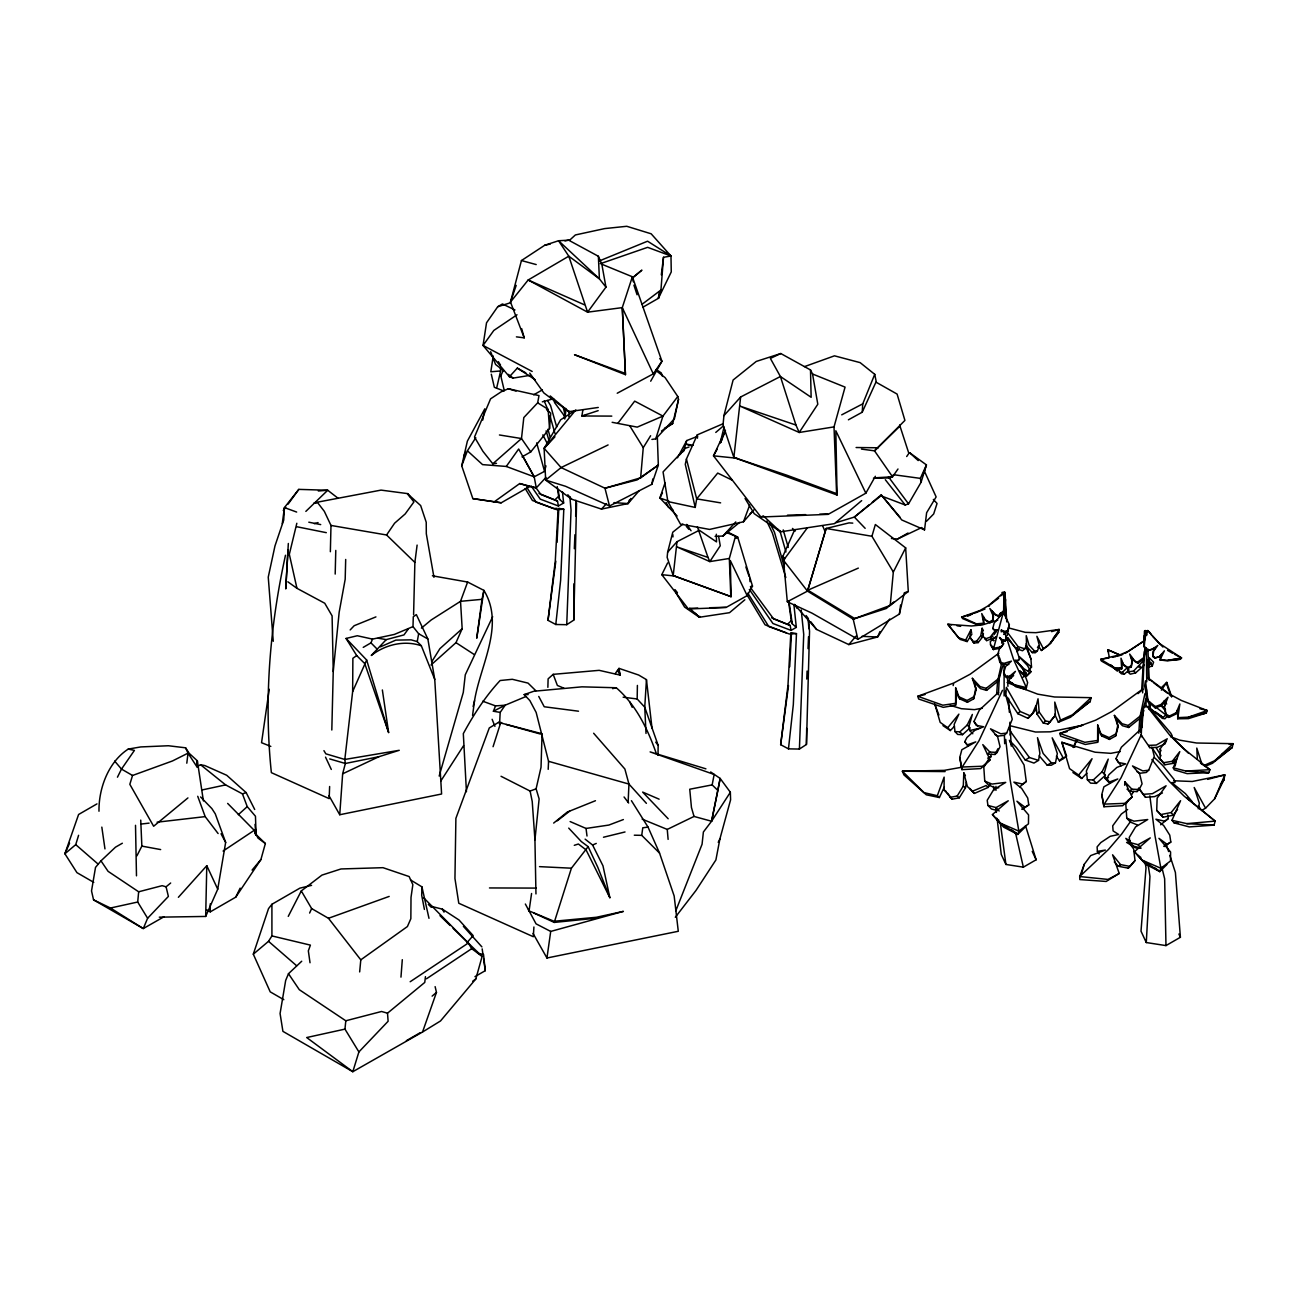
<?xml version="1.0" encoding="UTF-8"?>
<svg xmlns="http://www.w3.org/2000/svg" width="1298" height="1298" viewBox="0 0 1298 1298"><rect width="100%" height="100%" fill="white"/><g stroke="black" fill="none" stroke-linecap="round" stroke-linejoin="round"><path stroke-width="1.5" d="M206.869 909.898L210.26 911.861L210.26 903.846M1175.112 766.096L1176.751 758.632L1173.246 763.354L1164.809 764.765L1160.169 759.119L1160.169 748.849L1167.275 738.773L1156.275 745.052L1148.698 745.376L1149.85 747.68L1157.297 747.324L1164.971 743.932L1166.496 740.493M966.377 782.159L965.469 787.854L959.303 797.799L952.099 799.211L944.068 789.833L944.133 777.113L937.318 795.723L939.395 797.54L944.295 787.091M995.955 790.385L995.972 786.377M427.853 638.973L418.654 633.732L412.991 626.61L413.283 616.761L416.35 614.603L427.853 638.973L434.749 679.422L441.596 794.003L339.735 814.738L342.656 773.803L345.349 763.484L344.814 759.46L352.65 691.574L352.878 658.281L356.707 655.587L364.754 663.586L388.621 732.543L382.358 689.968M1007.297 635.501L1007.329 631.623M1149.022 701.618L1149.233 709.487M1149.233 680.347L1147.886 648.968M558.043 510.39L555.284 561.061L547.999 620.33L555.787 624.5L566.739 624.695L573.781 620.103L576.572 502.78M658.005 755.371L658.151 745.36L644.749 707.199L637.172 698.973L637.399 685.425M790.839 632.824L787.967 685.425L780.666 744.695L788.47 748.865L799.406 749.06L806.447 744.468L809.546 631.282L808.394 619.195M1144.398 651.596L1142.629 692.84M1144.593 639.557L1145.225 630.552L1146.556 631.169L1146.848 635.128M1148.308 679.016L1148.065 659.416M136.485 875.825L135.511 825.317M159.297 917.167L205.684 916.437L206.788 865.701L178.378 897.307M330.357 551.715L330.99 525.447L324.338 511.347L317.75 502.829L313.808 503.202M287.832 581.796L296.95 588.319L324.743 603.245L332.093 615.869L333.245 671.569L331.817 730.011M413.591 614.7L414.873 562.44L417.112 545.079M335.192 574.073L335.776 550.417M345.69 559.454L345.187 579.249L339.167 612.267L333.245 671.569M1148.162 701.958L1145.469 680.769L1144.625 685.993L1148.162 701.958L1155.285 707.913L1160.801 705.885L1166.107 701.553L1164.209 707.605L1166.107 715.312L1169.401 717.194L1175.712 714.16L1177.659 709.811L1177.724 718.784L1188.433 718.638L1206.345 712.975L1207.254 710.525L1181.423 700.498L1169.417 694.057L1148.065 677.929M296.95 588.319L289.324 554.295L296.836 523.272M410.493 879.914L421.931 886.859L421.704 895.295L424.414 909.411M998.843 653.251L970.206 674.181L953.673 683.04L917.783 696.28L918.66 699.022L943.257 707.345L955.604 705.203L955.653 687.891L959.725 698.859L967.448 702.299L973.614 698.876L976.112 689.757L972.348 678.302L980.087 686.593L986.188 688.362L998.113 678.984L1001.537 663.7M1142.467 689.206L1112.224 711.304L1095.69 720.163L1059.801 733.402L1060.677 736.144L1085.274 744.468L1097.621 742.31L1097.686 725.014L1101.742 735.982L1109.466 739.422L1115.631 735.998L1118.13 726.88L1114.382 715.409L1122.121 723.716L1128.222 725.485L1140.147 716.09L1144.95 693.619M547.87 687.323L548.113 678.854L553.191 674.343L599.157 670.336L620.12 675.106L619 668.373L638.648 675.025L646.453 679.633L652.034 728.373M1001.261 631.915L1001.31 630.098L1005.804 631.72L1008.124 631.071L1009.341 624.614L1003.322 612.396L994.138 623.105L992.775 628.459L995.988 631.72M525.706 696.62L505.165 705.203L500.184 712.407L499.552 724.284M1004.1 664.251L1004.117 695.955M1143.587 658.281L1141.688 689.822M1144.073 642.688L1144.447 630.99M1145.939 707.248L1146.507 689.611M1146.751 681.791L1146.345 647.783M1144.609 640.531L1128.351 651.223L1119.736 654.906L1100.704 659.335L1101.353 660.99L1115.096 668.843L1121.715 668.876L1121.975 661.477L1123.727 665.306L1128.043 668.389L1131.239 666.961L1132.262 661.493L1131.11 656.723L1134.549 661.282L1137.94 663.164L1143.944 658.686L1145.842 649.195M1152.916 656.561L1153.111 651.401L1155.496 647.637L1147.221 650.866L1143.716 646.501L1144.382 635.842L1147.643 630.422L1159.325 643.402L1181.553 657.924L1180.385 659.254L1167.145 660.86L1159.99 659.936L1161.596 654.062L1159.503 656.707L1154.749 658.086L1152.916 656.561L1153.679 651.061L1157.816 645.366L1151.829 649.568L1147.221 650.866M1177.546 809.384L1173.214 815.193L1163.073 817.237L1156.713 810.423L1157.135 798.124L1166.075 785.777L1152.413 793.678L1143.132 794.327L1138.719 788.324M993.051 621.044L992.727 614.733L989.839 608.502L994.836 614.197L998.276 615.69L1003.646 610.644L1003.841 596.934L1002.77 593.397L988.265 605.793L980.168 610.433L961.64 617.102L962.662 618.611L977.297 624.792L983.868 624.046L983.413 616.615L985.539 620.249L990.05 622.845L993.051 621.044L993.489 615.479L991.883 610.839L995.68 615.025L999.152 616.55L1004.392 611.455L1005.479 599.822L1004.652 596.204L1004.474 597.372M329.627 786.507L329.173 798.627L271.363 772.651C263.786 699.979 269.838 626.496 285.479 555.252M1124.685 785.241L1124.814 781.737L1131.872 789.168L1139.157 789.541L1142.078 783.83L1139.66 773.981L1132.505 765.934L1142.808 770.915L1148.714 770.201L1154.279 756.296L1152.089 747.502M1177.724 718.784L1179.85 703.97L1175.712 714.16M566.739 624.695L571.039 510L569.871 496.631M573.781 620.103L573.943 583.792M799.406 749.06L803.722 634.365L801.223 609.93M806.447 744.468L806.675 728.308M949.99 797.41L957.21 796.015L963.278 786.117L963.814 772.862L965.404 775.604M1142.305 737.313L1141.25 735.155L1141.753 722.434L1143.214 709.146L1144.82 706.096M555.82 561.174L547.999 620.33M574.333 548.697L574.917 534.744M575.695 516.296L575.923 500.249M788.503 685.555L780.666 744.695M806.756 679.049L807.08 671.066M808.037 648.643L808.54 636.685M548.194 769.341L548.551 761.309L536.155 712.44L529.86 700.579L524.181 694.592L533.819 691.25L581.942 686.837L616.274 687.762C636.377 705.268 647.767 729.2 656.496 754.008M628.135 802.213L628.946 784.073L624.873 769.016L593.64 733.24M1155.285 707.913L1155.35 706.599L1148.195 700.709M1140.634 731.991L1141.526 712.278M360.795 959.839L407.41 926.545L410.849 918.692L411.012 897.372L412.845 884.652L409.146 876.556L382.991 867.681L340.985 868.962L321.936 875.112L301.298 890.931L311.634 908.568L328.459 918.286L360.795 959.839L359.66 971.926M557.037 542.369L558.708 510.325M789.703 666.734L791.472 632.694L796.469 633.635L793.321 704.603L788.47 748.865M998.389 694.868L999.444 675.155M1169.839 855.366L1175.404 872.516L1180.401 937.27L1165.977 945.593L1146.28 942.543L1149.947 876.442L1148.097 864.728M288.01 549.833L285.738 588.935L288.334 543.473M533.916 926.999L533.316 936.718L458.778 903.246L454.949 878.47L455.89 818.34L489.281 727.951L498.546 722.369L542.061 733.776L541.023 767.296L536.106 788.811L539.124 798.919L534.938 839.838L535.96 893.933M848.389 419.806L862.229 412.212L862.748 403.856L874.738 374.327L860.136 362.629L834.468 355.83L804.484 366.62M716.334 534.224L716.512 541.883L699.298 530.249L677.004 541.704L673.208 575.598L731.05 596.642L673.208 575.598L667.14 557.313L667.643 552.169L672.786 532.196L682.878 524.1M810.504 369.946L811.136 397.285L780.406 376.517L740.639 396.993L733.857 457.464L786.766 475.182L836.593 493.646L837.08 495.009L733.857 457.464L723.035 424.835L723.927 415.668L733.11 380.022L756.247 361.444L780.779 353.527L810.504 369.946L812.548 374.002L817.805 404.23L799.211 432.477L740.055 406.128L795.934 425.046L799.211 432.477L834.014 426.896L845.063 387.112L812.548 374.002M1138.8 733.208L1139.806 717.47M558.805 508.329L563.803 509.27L560.639 580.238L555.787 624.5M996.653 694.106L997.659 680.347M282.266 523.694L284.424 507.583L298.816 489.378L327.729 490.255L338.097 498.286M400.968 977.134L402.299 959.693M659.141 292.456L658.411 298.313L660.942 290.022L663.489 257.296L670.985 256.014L671.261 271.931L658.411 298.313L642.721 307.318M522.007 456.896L530.752 451.899L549.525 428.551L550.741 413.202L546.507 409.616M574.949 410.493L560.59 419.854L544.122 448.362L561.093 467.572L604.965 488.21L640.644 477.826L643.256 447.664L650.623 435.739M1001.31 630.098L1004.749 633.262L1006.453 637.48L1005.739 640.141L1002.851 640.352L999.509 637.448L1003.581 643.743L1000.336 648.221L993.327 649.519L1003.322 612.396M807.031 528.254L783.505 560.298L807.486 591.125L853.192 619.13L890.217 605.436L893.332 572.012L905.663 547.886L875.355 524.522L871.932 536.269L893.332 572.012M100.984 860.85L95.517 867.389L91.525 890.931L93.553 899.855L143.283 928.573L147.615 918.254L137.702 902.029L138.659 891.791L108.091 871.347L100.984 860.85L115.49 847.172L122.353 843.229M288.481 973.711L285.674 980.428L280.076 1013.527L282.915 1031.358L352.813 1071.71L358.897 1051.932L344.96 1029.119L345.803 1020.78L299.303 989.693L288.481 973.711L301.72 961.234M432.412 575.809L467.621 582.039L483.894 590.379C505.133 625.101 480.195 665.257 474.549 700.644L473.121 706.518M955.604 705.203L956.869 693.327L955.653 687.891M1097.621 742.31L1098.903 730.45L1097.686 725.014M1144.901 647.978L1143.944 658.686M568.8 416.723L569.384 411.239M1005.804 695.371L1012.262 719.189L1006.696 733.078L1000.79 733.792L990.488 728.811L997.643 736.858L1000.06 746.723L997.124 752.434L989.855 752.061L982.797 744.614L990.114 759.801L980.688 768.594L961.932 769.633L959.774 757.48L961.834 749.741L975.755 741.872L967.188 744.938L964.739 741.726L966.945 737.507L974.83 730.352L983.673 726.766L976.226 725.339L974.003 721.477L979.373 710.071L998.568 692.337M1124.814 781.737L1132.132 796.923L1122.705 805.717L1103.949 806.739L1101.791 794.587L1103.868 786.864L1117.789 778.978L1109.206 782.061L1106.756 778.832L1108.963 774.63L1116.848 767.459L1125.69 763.889L1118.259 762.461L1116.02 758.6L1121.391 747.194L1140.601 729.444M1030.434 715.896L1028 718.329L1017.859 713.705L1005.544 694.998L1006.388 687.356L1020.033 711.434L1030.434 715.896L1034.895 710.996L1038.027 698.795L1039.195 712.034L1045.49 720.958L1050.163 721.866L1055.388 715.182L1054.771 702.072L1060.515 720.147L1058.357 722.272L1054.674 714.208M1147.838 650.476L1144.284 646.112C1144.868 641.423 1145.42 623.624 1151.326 634.933M425.452 976.648L424.754 982.44L387.518 1013.186L388.118 1021.266L358.897 1051.932M186.798 763.192L188.015 753.164L185.582 747.81L168.383 745.75L140.768 746.934L128.259 749.076C108.269 762.007 98.599 788.649 98.989 811.234M566.074 409.276L564.76 419.027M646.453 679.633L644.749 707.199L646.015 733.435M900.098 517.367L881.212 494.863L901.802 519.979L924.549 529.876L926.626 512.726L936.134 496.907L924.403 471.142L926.431 464.895L909.638 452.742L918.221 460.579M661.315 274.868L663.489 257.296M565.587 408.367L564.176 418.053M783.505 560.298L787.302 601.737L811.996 613.143L857.913 639.314L899.4 614.051L900.585 604.982M481.98 599.335L476.755 638.21L483.894 590.379L481.98 599.335L460.53 601.315L431.244 619.941L421.396 628.118M472.569 715.441L474.549 700.644M1010.071 735.09L1010.542 731.601L1009.114 728.373M659.546 853.094L641.731 835.344L642.77 827.799L648.026 827.102L659.546 853.094L674.165 895.993L678.286 931.283L546.945 958.005L533.04 933.408M546.945 958.005L550.709 931.429L623.381 911.374L596.447 917.264L554.035 921.255L529.049 910.904L525.349 904.025M983.462 633.651L982.391 637.204L978.157 642.591L974.084 643.094L969.898 637.091L970.92 629.838L971.618 632.613M269.238 689.27L261.547 742.716L270.811 746.415M529.049 910.904L531.58 893.495M1143.214 709.146L1141.997 727.61M493.256 356.009L490.806 371.78L500.639 370.952L500.363 367.204M205.684 916.437L217.739 889.179L225.657 842.418L215.273 813.83L211.866 808.573L200.606 796.956M582.818 410.363L581.877 415.977L611.796 416.106M689.043 446.983L685.506 448.216L663.051 471.92L667.886 501.563L695.225 507.437L696.702 498.87L686.431 459.038L697.286 434.862L723.262 423.667M434.749 679.422L421.331 645.771L417.242 641.601L418.654 633.732M575.825 409.908L544.122 448.362L545.663 480.082L565.62 486.312L609.508 505.993L651.839 484.3L652.813 478.93M482.742 420.081L484.819 408.821L467.377 441.125L461.715 465.804L472.845 498.61L501.206 502.797L529.568 486.539L536.285 487.886L545.923 477.469M530.752 451.899L521.488 438.546L523.808 417.567L537.664 402.834L538.995 395.598L508.329 388.735L501.077 391.882L490.579 398.843L474.5 437.053L482.888 451.282L492.802 463.808L496.501 463.321M972.575 641.65L976.648 641.147L980.753 635.76L982.148 628.264L983.397 630.682M1131.239 666.961L1131.921 660.585L1129.682 654.078L1134.176 660.276L1137.94 663.164M675.755 910.92L702.072 844.235L703.386 832.002L711.58 821.245L717.859 790.45L712.164 784.884L714.16 774.468L650.12 751.899L705.917 768.838M717.859 790.45L720.163 778.443L710.671 771.969M642.169 819.135L667.253 829.422L694.024 816.442L711.58 821.245L720.163 778.443L730.352 792.267L730.596 799.811L719.919 838.849L715.896 859.957L696.004 890.428L675.301 917.28M1009.357 740.314L1016.399 747.502L1025.29 760.044L1033.954 763.078L1038.53 760.385L1039.876 753.311L1037.491 737.67L1043.138 753.44L1051.38 762.835L1055.469 762.883L1057.318 753.586L1052.175 737.816L1063.533 758.503L1059.493 760.871L1056.41 756.182M1198.232 808.832L1199.352 803.251L1194.192 787.497L1205.55 808.183L1201.51 810.536M953.17 685.604L953.543 683.77M655.75 370.352L665.128 377.653L677.783 396.507L678.513 399.427L674.441 418.702L655.75 438.87L651.921 439.422M1004.62 633.035L1007.021 632.337L1009.341 624.614M196.533 764.522L197.345 760.823L189.216 753.359L185.582 747.81M686.431 459.038L685.279 464.295L695.225 507.437M899.4 614.051L904.284 592.829L908.292 591.499L905.663 547.886M1007.086 682.537L1037.719 694.154L1054.544 696.994L1091.083 697.675L1090.206 701.472L1070.444 717.275L1058.357 722.272M503.462 390.828L496.615 388.199L500.639 370.952M661.477 431.001L672.737 423.473L678.513 399.427M720.293 442.521L724.057 427.058M475.782 437.669L467.426 450.795L482.564 464.619L506.269 466.453L534.192 476.82L544.543 471.369L545.955 465.852M1142.954 712.91L1142.175 715.944L1143.895 710.249M516.198 285.382L510.487 302.061L528.172 279.995L587.588 312.169L605.955 287.15L601.834 264.24L598.378 256.274L568.638 240.162L558.562 240.747L544.754 245.241L521.439 260.557L510.487 302.061L524.214 337.853L516.409 336.863M1002.851 640.352L1001.764 641.553L1004.766 641.293L1006.453 637.48L1013.511 659.335L1026.394 687.599L1025.826 689.433L1015.88 686.788L1008.611 680.671L1015.425 671.374L1009.552 676.339L1004.733 675.869L1003.614 672.997L1005.69 666.426L1011.434 661.12L1004.133 663.327L999.866 662.288L997.627 654.484L1000.287 646.404M990.601 637.902L993.781 640.644L990.601 637.902L991.137 635.939L994.171 632.142L998.178 629.708L994.317 629.871L992.775 628.459M730.774 595.879L729.33 558.465L735.512 536.171L726.409 532.505M210.26 911.861L235.765 897.145L260.898 859.568L265.36 843.538L255.235 833.754M435.122 986.626L436.469 992.402L422.531 1032.024L440.509 1020.974L475.831 978.935L482.11 956.415L453.051 928.313M973.614 698.876L975.804 687.956M1115.631 735.998L1117.821 725.079M683.494 451.59L686.739 440.557L697.643 436.306M439.178 776.058L463.289 692.434L465.268 674.814L492.672 616.696M787.302 601.737L807.486 591.125L826.145 528.464L849.022 522.883L852.786 523.126M972.348 678.302L974.49 682.537L980.428 688.605L986.61 690.374L998.47 680.85L1003.435 663.716M1081.494 873.83L1084.268 864.306L1090.677 855.593L1105.361 850.076L1097.394 851.358L1097.102 846.896L1100.818 842.564L1110.244 836.301L1118.681 834.517L1113.1 830.898L1112.71 825.82L1121.391 814.008L1127.638 809.514M1114.382 715.409L1116.523 719.66L1122.462 725.728L1128.643 727.48L1140.488 717.956L1146.02 698.941M93.764 882.364L76.939 872.645L64.9 853.776L75.738 844.641L78.594 835.295M203.413 800.931L197.345 760.823L197.182 767.215L188.015 753.164L172.456 760.969L132.542 775.474L129.832 784.333L153.635 826.258L187.934 797.913M298.816 489.378L288.124 504.095M921.093 482.223L926.431 464.895L920.363 478.378L921.093 482.223L908.535 503.867L905.193 504.987L880.969 495.804L854.36 517.075L835.961 522.705M254.846 833.219L255.933 829.714L255.463 816.247L247.237 806.626L242.45 793.873L225.625 784.901L200.541 764.717L197.134 766.68M658.411 298.313L658.849 296.901M655.75 438.87L662.954 416.09L677.783 396.507M254.733 833.527L255.933 829.714L255.982 835.247L255.025 824.36M493.062 746.723L500.833 722.288M624.987 373.321L574.511 354.711L625.458 374.684L622.277 307.626L632.369 276.766L601.834 264.24M568.719 828.108L581.342 841.591L588.14 846.653L571.412 868.2L554.23 922.424L597.437 918.075M283.808 999.687L270.211 991.85L253.305 954.176L268.524 908.616L271.915 904.284L299.887 888.14L311.585 885.35M991.623 754.3L983.803 767.232L984.744 781.088L991.932 784.073L1005.723 782.402L993.554 789.784L987.21 800.298L987.924 805.425L996.037 807.567L1008.254 800.785L992.435 814.576L1003.597 827.134L1017.746 834.436L1018.849 831.142L1010.152 779.903L1005.739 739.389M1128.757 799.503L1125.82 804.354L1126.778 818.194L1133.949 821.18L1147.74 819.525L1135.588 826.891L1129.244 837.421L1129.958 842.548L1138.054 844.69L1150.271 837.908L1134.468 851.699L1145.615 864.257L1159.779 871.558L1160.883 868.265L1154.912 835.312L1149.85 795.804M651.839 484.3L658.329 465.09L657.34 437.394M665.014 482.937L659.903 497.994L677.118 515.987M1147.919 660.698L1151.066 663.083L1147.708 667.221L1152.218 666.15L1153.581 662.191L1148.925 657.437L1149.704 662.532L1148.373 665.663M676.242 593.218L684.614 607.091L699.346 617.264L699.703 616.258M467.621 582.039L460.53 601.315L462.169 628.719L455.987 642.656L430.985 665.03M667.886 501.563L680.476 524.116L709.568 529.422L743.462 521.796L749.644 505.198M1084.268 864.306L1079.693 876.539L1079.822 879.557L1106.156 881.456L1119.233 873.457L1112.581 854.798L1120.531 864.598L1130.071 866.447L1135.004 860.558L1133.641 848.924L1125.804 838.362L1130.444 841.266M998.276 615.69L999.152 616.55L1000.547 612.834M1004.068 603.538L1005.479 599.822M461.715 465.804L467.426 450.795M1026.085 643.808L1027.107 646.826L1032.251 652.618L1035.204 652.813L1037.345 651.077L1039.406 645.723L1036.891 636.312L1043.43 648.773L1041.385 650.493L1038.384 645.917M608.097 444.938L561.093 467.572L545.663 480.082L571.639 499.211L601.461 509.092L628.054 503.559L629.449 499.957M807.486 591.125L826.145 528.464L871.932 536.269M1001.602 643.094L1002.916 639.768M1146.832 706.096L1169.887 735.333L1182.673 747.908L1209.979 769.665L1208.86 772.651L1187.151 773.64L1174.284 769.844L1173.262 767.816L1179.785 751.639L1172.289 761.293L1163.657 762.705L1160.169 759.119M363.229 647.378L370.968 642.867L372.494 639.103L394.349 634.43L412.991 626.61M493.402 711.239L495.56 705.901L505.165 705.203L493.402 711.239L500.184 712.407M720.552 442.683L724.965 432.072M667.626 562.894L661.802 574.673L688.362 608.973L726.053 607.48L747.177 595.62L752.499 586.144L737.702 537.096L727.205 531.807M720.585 442.634L722.126 438.984M1005.755 636.263L1016.042 648.497L1022.5 650.769L1024.836 648.822L1026.54 644.814L1026.231 635.663L1029.103 645.106L1034.376 650.898L1037.345 651.077M1073.332 747.372L1076.496 739.974M1205.55 808.183L1214.571 798.887L1224.858 774.857L1192.245 781.493L1173.814 780.779M352.65 691.574L366.653 660.033L346.079 638.438L357.291 635.744L372.494 639.103M1154.668 757.805L1162.83 765.56L1174.106 779.498L1175.015 782.532L1171.688 782.613L1185.366 793.581L1191.97 801.418L1186.875 797.994L1215.139 821.115L1214.084 825.122L1189.276 826.907L1174.122 822.9L1171.98 820.304L1180.58 800.688L1171.185 812.532L1160.753 814.576L1156.713 810.423M880.012 631.509L877.61 636.977L848.827 644.587L816.588 629.465L794.49 604.608M1159.99 659.936L1164.387 650.817L1159.503 656.707M69.573 843.197L64.9 853.776L78.594 814.495L96.977 803.884M535.814 690.731L528.043 683.105L512.304 679.292L500.119 680.525C485.436 696.328 473.624 714.646 463.321 733.63L466.436 791.699M1002.462 690.309L979.049 740.655L962.207 767.021L982.927 766.226L990.114 759.801M1141.348 734.506L1121.066 777.778L1104.241 804.127L1124.944 803.348L1132.132 796.923M784.56 563.965L782.97 556.112L794.765 529.568M309.622 913.046L311.634 908.568M862.229 412.212L876.199 381.547L874.738 374.327M922.051 476.301L924.403 471.142M725.452 430.384L713.494 455.825L760.904 517.01L828.173 514.365L865.847 493.191L875.355 476.285M463.921 455.744L465.658 452.093M1007.929 637.594L1016.366 649.406L1019.53 658.605L1018.638 660.455L1015.166 660.195L1022.467 667.902L1023.992 671.764L1022.905 673.256L1019.498 670.774L1025.761 677.459L1027.643 682.57L1026.394 687.599L1014.192 684.744L1008.611 680.671M235.765 897.145L240.146 888.124M718.232 842.353L719.919 838.849M954.419 726.377L950.314 730.547L947.735 727.724L958.898 714.127L954.176 724.349L954.987 731.585L959.887 731.845L967.221 725.03L972.364 714.435L969.119 725.874L969.784 730.579L972.802 733.759M1086.848 773.251L1081.753 778.459L1078.638 775.052L1092.056 758.713L1086.377 770.996L1087.351 779.692L1093.257 780.001L1102.051 771.823L1108.232 759.087L1104.338 772.845L1105.133 778.476L1108.768 782.305M1073.397 747.47L1076.805 740.477M1214.571 798.887L1223.949 779.66L1224.858 774.857L1207.675 779.368M662.434 492.834L659.903 497.994L668.811 501.125M288.253 916.372L301.298 890.931M999.152 616.55L1000.758 613.305M117.453 777.194L121.493 769.097L134.424 750.39L128.259 749.076M136.89 855.869L141.855 846.118L140.736 820.109M971.975 633.992L967.14 641.569L965.647 640.109L970.92 629.838M989.855 752.061L987.454 754.138L994.982 754.462L997.935 748.735M1127.037 789.135L1129.471 791.261L1137.016 791.585L1138.476 788.713M500.752 375.998L503.267 370.352M677.491 457.821L686.739 440.557M717.113 449.335L713.494 455.825L736.972 458.259M613.905 502.634L628.054 503.559L630.909 498.432M650.687 381.206L661.931 361.25L632.369 276.766L633.31 281.812M1131.694 794.652L1133.641 791.407M432.007 661.315L439.908 648.643L462.169 628.719M253.305 954.176L268.524 941.326L271.915 935.923L271.915 904.284M1043.43 648.773L1050.374 643.516L1059.168 629.449L1035.918 632.678L1025.258 632.353L1008.368 627.843M1144.382 635.842L1146.215 632.937M1220.72 784.787L1223.949 779.66L1220.412 784.544M963.814 772.862L967.367 786.474L974.441 793.403L988.167 787.415L990.196 784.235M440.768 781.072L463.581 745.669M711.58 821.245L730.352 792.267M889.698 619.032L877.61 636.977L861.904 636.361M330.99 525.447L386.577 534.987L394.576 523.224L405.187 513.943L413.916 501.937L407.361 493.581L381.044 490.109L315.69 502.504M617.231 393.229L653.283 373.873L661.931 361.25L659.773 358.524M994.09 634.641L996.134 631.672M1017.161 651.807L1019.319 648.692M1161.353 690.13L1166.74 682.375L1171.705 696.766M514.965 309.962L502.44 303.959L497.718 306.75L486.523 322.813L483.051 345.446L509.4 376.745L513.148 378.091L530.119 375.333M897.989 469L892.553 476.804L889.568 477.956L873.457 478.199M906.685 456.523L908.86 453.391L899.628 425.014M619 668.373L615.171 673.63M1003.581 643.743L1001.358 646.907L993.441 648.254L990.536 644.781L990.293 641.488L996.231 636.766L992.289 638.973M1130.72 821.228L1121.667 834.046L1108.378 849.557L1079.693 876.539L1108.021 879.427L1119.233 873.457M506.269 466.453L518.665 449.011L534.192 476.82L536.285 487.886L519.719 483.554L493.629 502.245M680.103 454.608L682.472 451.331M408.221 629.092L403.97 634.917L386.22 639.622L378.27 638.227M1050.374 643.516L1058.746 632.256L1059.168 629.449L1051.591 631.623M617.864 423.31L634.69 401.131L662.954 416.09L637.221 427.123L612.137 422.304M283.256 510.503L285.69 507.291M1022.337 673.84L1023.992 671.764M421.331 645.771C404.392 639.946 385.1 644.603 371.26 655.49L386.22 639.622M1017.648 660.909L1019.53 658.605M1028 718.329L1032.559 713.413L1035.918 705.625L1037.07 714.16L1043.3 723.067L1047.957 723.992L1055.388 715.182M252.088 870.082L260.898 859.568M1114.284 861.953L1118.438 866.285L1128.222 868.151L1135.004 860.558M848.827 644.587L856.015 636.117M1004.766 641.293L1005.739 640.141M628.054 503.559L639.233 490.612M1007.021 632.337L1008.124 631.071M743.462 521.796L753.96 509.822M466.988 942.608L473.17 935.615L459.005 919.99L442.391 909.168L431.05 906.28M723.927 415.668L740.639 396.993M667.643 552.169L677.004 541.704M1148.065 706.631L1162.489 718.378L1165.685 714.825L1155.545 706.875M1000.839 595.847L1002.802 593.657M715.084 536.35L722.954 536.042L735.771 521.926M1022.938 677.345L1026.475 673.467L1016.577 661.363M1127.913 668.794L1127.962 672.023L1130.25 674.181L1135.62 672.883L1144.317 665.144M1167.308 716.188L1164.955 718.784L1162.489 718.378M1172.451 761.91L1174.69 759.46M509.4 376.745L517.318 368.113L525.804 372.851M1003.662 634.446L1004.749 633.262M1028.389 670.498L1031.521 667.091L1030.92 658.93L1026.588 646.339M1144.236 659.79L1133.722 670.969L1127.962 672.023M601.461 509.092L606.572 503.608M544.122 448.362L554.944 436.793M1023.587 673.938L1026.556 676.031L1030.953 671.699L1027.416 665.468L1019.238 656.739L1031.521 667.091M1030.953 671.699L1026.556 676.031M147.615 918.254L168.383 896.431L166.079 886.81L162.153 885.674L138.659 891.791M1044.046 647.686L1041.385 650.493L1048.038 645.658L1058.746 632.256L1053.408 637.87M350.168 629.936L354.176 625.717L375.933 616.891M1017.859 713.705L1020.033 711.434M1063.533 758.503L1066.096 755.858M861.466 449.092L874.528 450.844L904.917 420.406L897.096 394.073L876.053 382.196M926.658 521.131L933.684 513.943L937.059 503.462L933.359 499.422M1059.493 760.871L1062.316 757.983M1037.07 714.16L1039.195 712.034M1160.996 688.086L1166.74 682.375L1167.048 685.831M992.435 814.576L999.898 822.932L1017.746 834.436L1024.917 827.345M1134.468 851.699L1141.916 860.055L1159.779 871.558L1166.951 864.468M1113.003 667.156L1117.221 670.823L1119.72 668.373M900.001 426.02L874.528 450.844L892.553 476.804L874.787 477.81M305.841 511.38L327.729 490.255L318.318 490.985M1043.3 723.067L1045.49 720.958M1047.957 723.992L1050.163 721.866M539.027 493.467L554.846 499.892L558.627 496.29L557.215 486.588M771.693 617.832L787.513 624.257L791.309 620.655L788.486 601.234M994.982 754.462L997.124 752.434M1137.016 791.585L1139.157 789.541M1006.696 733.078L1004.263 735.333L998.178 736.096L995.079 734.684M1060.515 720.147L1072.878 714.598L1091.083 697.675M1148.714 770.201L1146.296 772.456L1140.212 773.219L1137.097 771.807M1204.301 765.366L1214.912 760.596L1233.1 743.673L1196.561 743.008L1179.736 740.168L1170.731 736.745M1119.46 671.91L1122.316 672.315L1126.891 668.064L1129.049 670.011L1124.279 674.214L1121.44 673.808L1119.46 671.91L1119.363 668.616M1128.222 868.151L1130.071 866.447M1009.828 741.758L1024.057 764.944L1026.264 781.461L1022.71 784.089L1013.868 782.11L1021.672 788.421L1027.724 798.01L1028.779 804.922L1022.24 809.417M1167.794 814.901L1168.281 818.567L1164.728 821.212L1155.901 819.216L1163.689 825.544L1169.758 835.133L1170.812 842.045L1164.274 846.539M1004.733 675.869L1006.323 677.556L1010.947 677.994L1013.641 675.528M569.611 240.227L575.371 234.954L604.69 228.594L626.772 226.29L651.158 233.802L670.985 256.014L647.653 247.334L600.26 263.721M238.313 814.69L247.237 806.626M954.987 731.585L957.664 734.441L962.516 734.668L970.028 727.886L967.221 725.03M1087.351 779.692L1090.58 783.132L1096.404 783.392L1105.442 775.247L1102.051 771.823M1026.264 781.461L1019.904 786.766M1168.281 818.567L1160.672 824.798M1037.459 647.459L1039.406 645.723M492.802 463.808L521.488 438.546L499.438 434.976M893.803 601.964L886.307 608.486L853.192 619.13L857.913 639.314M1016.042 648.497L1018.119 646.68L1024.836 648.822M1021.948 808.995L1028.779 804.922M1163.965 846.118L1170.812 842.045M737.702 537.096L736.307 538.297L735.512 536.171M1137.957 693.651L1143.067 689.238M1129.471 791.261L1131.872 789.168M432.12 996.134L436.469 992.402M998.649 598.183L988.589 605.793L989.417 606.004M715.766 432.429L723.018 426.231M861.677 500.622L834.354 523.662L780.487 531.839L754.203 513.667L745.052 498.464M744.841 599.79L729.525 612.688L699.346 617.264L689.725 608.34L688.362 608.973M869.271 504.727L854.36 517.075L865.166 528.335M872.256 502.261L881.212 494.863M632.71 277.723L641.893 270.146L632.548 277.821M166.079 886.81L170.671 883.013M722.954 536.042L739.536 522.429M750.098 513.765L753.1 511.282M553.662 823.078L567.291 812.061L595.457 800.72M1118.438 866.285L1120.531 864.598M1032.251 652.618L1034.376 650.898M1169.676 716.61L1168.589 717.453L1165.62 715.376M557.215 820.839L569.644 811.169M890.217 605.436L908.292 591.499M642.234 304.17L660.942 290.022M1072.878 714.598L1090.206 701.472L1085.177 704.749M1214.912 760.596L1232.224 747.47L1233.1 743.673L1229.141 744.306M1137.535 662.158L1143.603 657.729M472.764 981.158L475.831 978.935M640.644 477.826L658.329 465.09L637.075 479.919L604.965 488.21L609.508 505.993M1144.236 640.871L1125.252 653.381M517.026 314.781L493.808 330.455L483.051 345.446L532.18 371.455M223.094 851.05L254.23 830.331L257.961 838.037L265.36 843.538M410.168 981.742L468.335 943.013L471.709 948.676L482.11 956.415M426.458 978.806L471.709 948.676M1222.181 754.041L1232.224 747.47L1212.462 763.289L1205.566 766.144M1154.749 658.086L1160.055 656.301M1025.29 760.044L1029.395 757.529L1038.53 760.385M983.868 624.046L981.759 613.581L984.76 619.487L989.303 622.067L992.289 620.282M664.43 428.275L672.737 423.473M1003.889 593.413L1004.603 591.985L1001.942 592.505L1003.889 593.413L1004.555 615.138M474.954 976.631L485.274 970.677L483.521 954.452L477.615 953.219M406.388 1040.671L420.228 1032.689M1144.739 631.526L1146.556 631.169M997.107 818.405L1001.245 854.392L1005.918 864.452L1023.359 867.161L1036.129 859.779L1025.501 825.625M531.271 486.15L540.26 499.146L558.4 506.009L563.64 503.007L562.44 491.78M891.466 538.508L897.486 539.043L908.032 533.024M749.335 589.422L772.927 623.511L791.066 630.374L796.323 627.372L793.922 604.9M163.97 916.777L143.283 928.573L110.476 908.016L93.553 899.855M422.531 1032.024L352.813 1071.71L306.701 1037.54L344.96 1029.119M533.656 394.819L542.369 389.903M1039.227 755.825L1047.194 765.171L1051.38 762.835M1055.469 762.883L1051.25 765.236L1047.194 765.171M959.417 697.042L967.107 700.498L973.257 697.075M1101.434 734.165L1109.125 737.605L1115.29 734.197M841.721 414.841L862.748 403.856M1117.432 656.269L1122.867 654.419M1155.35 706.599L1160.899 704.554L1168.022 697.253L1164.322 706.469L1166.091 714.176L1169.401 716.042L1175.777 712.959M967.675 616.209L972.705 613.808L961.64 617.102L976.42 623.835L983.105 623.267M897.486 539.043L921.661 527.572L924.549 529.876M342.656 773.803L378.87 756.718L399.249 750.309L344.814 759.46L325.847 753.83L323.932 750.65M780.779 353.527L770.379 358.41L780.406 376.517L795.934 425.046M1162.424 792.964L1154.636 796.599L1145.534 797.297L1143.132 794.327M760.904 517.01L763.338 515.89L780.487 531.839L777.713 529.146M984.987 609.022L974.425 613.24M1121.715 668.876L1121.001 658.2L1123.387 664.398L1127.686 667.48L1130.899 666.036M585.122 839.141L592.602 845.03L596.253 843.424M380.444 646.826L395.841 640.109L411.125 639.849L417.242 641.601M858.335 568.102L807.859 590.184L854.701 618.529M599.287 260.947L647.572 241.201L670.985 256.014L666.085 252.493M972.024 791.407L986.155 785.533L988.167 787.415M982.148 628.264L982.91 636.069L986.74 640.628L992.97 638.227M623.381 819.557L608.876 825.057L586.031 828.449L570.13 821.569M501.044 776.285L530.103 791.066L536.106 788.811M987.616 758.146L991.315 756.783M328.459 918.286L389.189 896.415M984.987 639.022L993.067 636.134M1177.757 717.648L1188.481 717.145L1207.254 710.525L1199.969 708.74M242.45 793.873L246.166 792.624L254.7 809.481M598.167 410.655L581.877 415.977L585.593 415.425M574.284 845.322L578.405 844.008L586.063 849.865L609.865 897.713L602.97 865.798L592.602 845.03M497.718 306.75L510.585 302.726M997.756 620.152L982.505 624.873L971.488 625.993L947.8 624.273L960.017 639.379L967.14 641.569M314.343 523.678L318.059 522.559M542.321 401.845L551.504 399.297M1069.471 728.697L1082.824 725.193L1050.228 731.829L1035.496 732.023L1009.552 725.598M345.803 1020.78L381.547 1011.483L387.518 1013.186M603.473 837.242L625.019 831.969M969.784 730.579L979.73 728.162M1105.133 778.476L1108.557 777.648M925.052 694.544L917.783 696.28L942.835 705.203L955.231 703.386M1067.086 731.65L1059.801 733.402L1084.852 742.326L1097.248 740.509M612.591 688.638L616.274 687.762M1188.481 717.145L1206.345 712.975L1196.805 714.906M750.406 586.631L752.499 586.144M110.476 908.016L137.702 902.029M201.969 789.979L225.625 784.901M544.754 245.241L550.255 244.073M564.955 240.957L568.638 240.162M378.87 756.718L345.349 763.484L329.708 758.924M1112.451 657.275L1115.777 656.61M1008.822 664.527L1001.537 664.154L999.866 662.288M712.164 784.884L689.741 789.233L691.445 807.486L694.024 816.442M982.294 708.156L974.506 709.649L961.429 708.708L950.363 705.398M1120.32 751.526L1110.812 753.343L1095.09 752.207L1061.845 742.294L1066.648 756.166M1160.526 659.595L1167.811 660.358L1181.553 657.924L1174.414 654.208M961.64 767.264L944.214 770.363L902.37 771.223L903.927 774.874L926.301 794.798L939.395 797.54M1109.109 657.908L1100.704 659.335L1114.674 667.74L1121.358 667.951M729.33 558.465L709.828 561.596L676.68 546.831L707.994 557.426L709.828 561.596L720.244 545.777L718.621 536.366M529.746 373.11L543.83 392.921L568.832 411.693L598.264 407.458M653.283 373.873L622.277 307.626L587.588 312.169L568.8 256.193L558.562 240.747L599.384 278.81L605.955 287.15M141.093 824.052L149.092 823.127M157.107 822.186L205.181 816.62L218.113 833.543M1171.98 820.304L1186.843 823.646L1215.139 821.115L1184.149 796.161L1169.401 781.461L1151.894 759.525M1167.811 660.358L1180.385 659.254L1172.97 659.498M1173.262 767.816L1185.999 771.077L1209.979 769.665L1200.488 763.143M563.803 509.27L556.68 509.643L536.123 502.196L526.68 487.172M796.469 633.635L789.346 634.008L768.789 626.561L747.81 593.17M998.795 787.756L995.388 787.87L988.492 785.014L984.744 781.088M557.102 508.378L553.678 508.491L532.407 500.46L525.171 488.47M787.497 515.176L805.604 514.625M819.687 514.203L827.751 513.976M689.725 608.34L697.756 608.097M709.779 607.74L725.825 607.269M524.165 694.592L528.156 694.576M945.139 771.58L902.37 771.223L924.014 792.607L937.318 795.723M489.476 887.946L536.317 888.092M856.112 447.518L878.292 447.778M634.3 835.198L641.731 835.344M1023.651 673.386L1026.475 673.467M1139.855 848.129L1135.912 847.951L1126.583 842.402M539.514 866.642L571.412 868.2M1174.122 822.9L1178.13 823.127M1210.077 824.911L1214.084 825.122L1186.843 823.646M1185.999 771.077L1208.86 772.651L1201.169 772.034M661.802 574.673L674.96 576.052M623.137 697.204L637.172 698.973M578.502 711.207L544.235 706.761L538.751 696.442M893.267 474.662L920.363 478.378M1138.719 667.042L1140.828 667.35L1139.725 665.76M472.845 498.61L501.206 502.797M693.359 445.279L685.636 444.078L691.299 445.749M951.483 624.873L947.8 624.273L958.378 637.675L965.647 640.109M956.999 625.75L960.682 626.35M720.617 502.861L696.702 498.87L717.713 473.072L732.121 480.114M141.855 846.118L160.66 849.573M200.541 764.717L204.808 765.56L226.696 775.263L246.166 792.624M308.81 522.202L320.703 524.587M296.739 526.728L326.317 532.667M271.915 935.923L310.4 945.122L308.34 950.85L310.027 962.759M997.221 810.52L991.461 809.011L987.924 805.425M1141.169 848.129L1133.479 846.134L1129.958 842.548M521.439 260.557L536.204 264.565M498.546 722.369L502.342 723.424M506.139 724.495L540.293 734.003M548.551 761.309L628.946 784.073L646.404 803.348M519.719 483.554L529.568 486.539M508.329 388.735L516.052 391.104M296.658 512.061L284.424 507.583L283.727 520.044L274.981 545.906L268.248 577.139L273.261 641.293M482.759 701.228L495.56 705.901M786.361 632.856L765.074 624.825L747.502 595.685M1074.825 747.275L1061.845 742.294L1069.552 768.627L1078.638 775.052M496.615 388.199L494.343 387.291L491.309 374.213M558.4 506.009L557.507 501.125L540.909 494.506L536.106 487.999M791.066 630.374L790.174 625.49L773.592 618.87L750.747 587.978M1014.192 684.744L1025.826 689.433L1020.585 687.048M1137.421 824.976L1130.509 822.137L1126.778 818.194M563.997 688.248L557.377 685.458L553.191 674.343M1120.596 655.182L1107.794 649.746L1109.336 657.34M659.124 799.179L642.64 792.088L668.178 818.762M1141.916 860.055L1160.883 868.265L1170.504 860.963L1170.585 851.991L1158.936 838.33L1166.496 843.911M999.898 822.932L1018.849 831.142L1028.47 823.841L1028.568 814.884L1016.918 801.207L1024.463 806.804M584.311 304.738L528.172 279.995L568.8 256.193L599.384 278.81L598.378 256.274M1119.963 655.117L1107.794 649.746L1108.622 652.18M1010.104 682.31L1013.592 683.884M534.013 913.127L554.23 922.424M554.846 499.892L557.507 501.125M787.513 624.257L790.174 625.49M550.709 931.429L536.058 923.851L528.448 909.736M1167.567 650.363L1172.629 653.283M132.542 775.474L121.493 769.097L114.678 761.099M537.664 402.834L548.113 409.308L549.525 428.551M1163.332 717.729L1150.385 709.308L1150.125 702.494M1029.849 672.559L1023.587 668.502L1016.642 661.299M517.318 368.113L535.23 379.762M455.987 642.656L474.289 654.565M673.029 510.114L668.308 507.047L666.101 502.423M1072.911 772.553L1081.753 778.459M942.965 725.631L950.314 730.547M1167.729 693.392L1153.679 682.797M656.382 369.589L661.299 372.964L662.467 376.388M947.735 727.724L940.174 722.369L934.82 704.1M1155.804 712.099L1161.905 716.561M1137.778 855.155L1140.91 857.491M1155.058 868.038L1159.779 871.558M995.744 818.032L998.892 820.368M1011.466 829.746L1017.746 834.436M503.559 370.66L495.576 364.462L490.676 351.742M508.362 374.376L513.148 378.091M944.068 789.833L946.339 791.585M963.278 786.117L965.469 787.854M1162.943 647.053L1152.429 636.166M1153.435 656.236L1155.269 657.745M1147.61 677.783L1152.364 681.71M550.222 395.939L568.832 411.693M957.21 796.015L959.303 797.799M268.524 941.326L296.658 965.761M75.738 844.641L97.837 863.851M791.309 620.655L792.251 623.786L796.323 627.372M558.627 496.29L559.584 499.422L563.64 503.007M969.898 637.091L974.084 643.094M980.753 635.76L982.391 637.204M1110.877 664.933L1117.221 670.823M1188.335 753.132L1171.088 736.112L1172.159 735.658L1170.634 732.899L1150.482 709.438M792.461 528.432L795.285 531.012M976.648 641.147L978.157 642.591M1122.316 672.315L1124.279 674.214M428.356 904.446L431.261 907.253M439.99 915.674L450.146 925.506M386.577 534.987L414.873 562.44M695.193 613.24L699.346 617.264M370.968 642.867L377.361 649.341M423.602 897.729L468.335 943.013M227.653 803.413L254.23 830.331M1133.722 670.969L1135.62 672.883M1161.434 705.609L1165.604 709.925M1163.982 701.082L1166.707 703.987M1003.614 672.997L1005.204 674.684M1003.646 610.644L1004.392 611.455M1093.257 780.001L1096.404 783.392M959.887 731.845L962.516 734.668M969.817 788.405L974.441 793.403M1138.054 844.69L1140.131 846.994M996.037 807.567L999.152 811.023M463.386 926.334L481.899 946.891M1161.272 705.82L1165.263 710.363M410.363 496.988L407.361 493.581L420.666 505.571L426.231 522.25L426.312 533.77L433.97 577.334M1160.753 814.576L1163.073 817.237M997.627 654.484L999.152 656.236M567.826 494.749L571.639 499.211M1009.552 676.339L1010.947 677.994M686.301 526.323L688.897 529.406M620.071 673.516L617.556 670.417L620.12 675.106M1106.756 778.832L1110.261 783.229M964.739 741.726L968.243 746.107M885.301 479.708L905.193 504.987M1116.02 758.6L1121.099 765.82M1018.119 646.68L1006.177 630.698M974.003 721.477L977.751 726.263M674.96 589.584L677.426 592.699M655.717 742.148L658.151 745.36M631.428 800.688L648.026 827.102M624.062 796.972L628.67 803.024M1171.185 812.532L1173.214 815.193M1029.395 757.529L1010.542 731.601M947.491 793.11L952.099 799.211M806.107 615.544L808.427 618.643M810.763 621.726L816.588 629.465M888.481 476.901L908.535 503.867M1138.784 788.162L1145.534 797.297M565.522 417.421L554.684 402.753L553.597 398.908M1141.25 735.155L1149.85 747.68M984.695 637.675L986.74 640.628M1097.394 851.358L1099.195 853.987M686.739 524.392L691.071 530.768M1151.667 747.242L1159.893 759.703M1198.427 805.847L1200.488 808.979M794.587 604.381L797.199 608.405M498.335 361.639L500.493 365.062M1169.449 694.252L1170.228 695.485M629.919 426.101L643.256 447.664M346.079 638.438L356.707 655.587M1156.096 747.599L1161.061 755.809M547.529 400.498L550.563 405.544L556.696 426.945M990.536 644.781L993.327 649.519L992.597 646.355M782.97 556.112L784.641 558.984M328.929 795.609L339.735 814.738M544.251 401.033L548.843 412.05M1163.657 762.705L1164.809 764.765M697.415 526.858L707.994 557.426M442.391 909.168L444.046 912.153M522.737 456.02L534.192 476.82M221.033 833.77L225.657 842.418M1098.903 730.45L1101.742 735.982M956.869 693.327L959.725 698.859M542.84 434.862L547.432 443.884M769.925 523.191L774.452 532.229L784.446 567.177M865.847 493.191L835.831 430.774L837.08 495.009M747.177 595.62L730.352 560.639L731.05 596.642M766.729 521.098L772.44 533.202L785.809 577.529M325.522 757.123L331.298 769.438M588.14 846.653L597.81 867.307L609.865 897.713M206.788 865.701L217.739 889.179M1178.892 934.025L1180.401 937.27M1146.28 942.543L1141.007 931.169L1146.004 867.956L1145.193 862.164M1032.235 851.391L1036.129 859.779M1172.289 761.293L1173.246 763.354M629.725 701.829L632.207 707.329M1160.169 748.849L1161.061 750.812M822.608 525.706L824.749 530.785M1167.778 687.648L1171.477 696.734M1025.761 646.209L1030.92 658.93M492.12 719.287L494.927 726.361M934.852 704.425L938.908 715.036M1127.686 667.48L1128.043 668.389M992.321 646.842L993.327 649.519M1151.066 663.083L1152.218 666.15M197.734 796.291L205.181 816.62M745.896 567.048L749.124 576.442M563.089 406.647L565.214 415.62M549.443 441.953L546.101 430.871M633.927 285.171L637.075 294.792M1166.123 843.943L1168.606 851.553M366.653 660.033L388.621 732.543M1201.964 764.344L1196.788 748.07L1197.324 759.314M999.622 657.826L1001.537 664.154M783.229 529.909L788.259 547.432M779.855 530.59L785.955 551.942M549.946 415.928L554.96 433.402M547.918 429.297L550.157 437.085M521.666 328.621L524.214 337.853M536.691 442.91L544.543 471.369M421.931 886.859L428.989 918.319M1161.824 867.307L1164.647 878.73L1165.977 945.593M500.655 375.3L504.338 390.795M1015.442 832.472L1023.359 867.161M1116.523 719.66L1118.13 726.88M974.49 682.537L976.112 689.757M1128.222 725.485L1128.643 727.48M986.188 688.362L986.61 690.374M530.103 791.066L532.229 801.499L534.938 839.838M1109.125 737.605L1109.466 739.422M967.107 700.498L967.448 702.299M1140.147 716.09L1140.488 717.956M998.113 678.984L998.47 680.85M1101.791 794.587L1103.949 806.739M959.774 757.48L961.932 769.633M789.103 602.223L792.251 623.786M558.14 489.622L559.584 499.422M101.828 827.118L104.96 848.908M482.175 948.887L483.018 954.825M483.586 958.784L485.274 970.677M1000.255 822.413L1005.918 864.452M586.031 828.449L587.004 836.026M993.441 786.426L993.895 790.417M995.972 808.411L996.426 812.402M667.253 829.422L668.113 839.384M749.757 578.308L750.017 581.634M808.313 620.752L808.881 628.703M1146.28 630.633L1146.507 634.479M697.286 434.862L697.497 438.172M1005.025 592.764L1006.745 621.904M1011.239 746.09L1009.876 722.256M1007.394 676.355L1007.929 686.334M1008.578 698.308L1009.341 712.278M672.867 534.646L672.981 536.918M1004.603 591.985L1004.912 597.972M1005.317 605.971L1005.918 617.978M622.277 307.626L625.458 374.684M834.014 426.896L836.593 493.646M1145.793 631.607L1145.923 635.663M1004.425 735.674L1004.684 743.722M1005.463 691.234L1005.544 694.998M1145.225 630.552L1145.29 638.584M1169.401 716.042L1169.401 717.194M1166.091 714.176L1166.107 715.312"/></g></svg>
